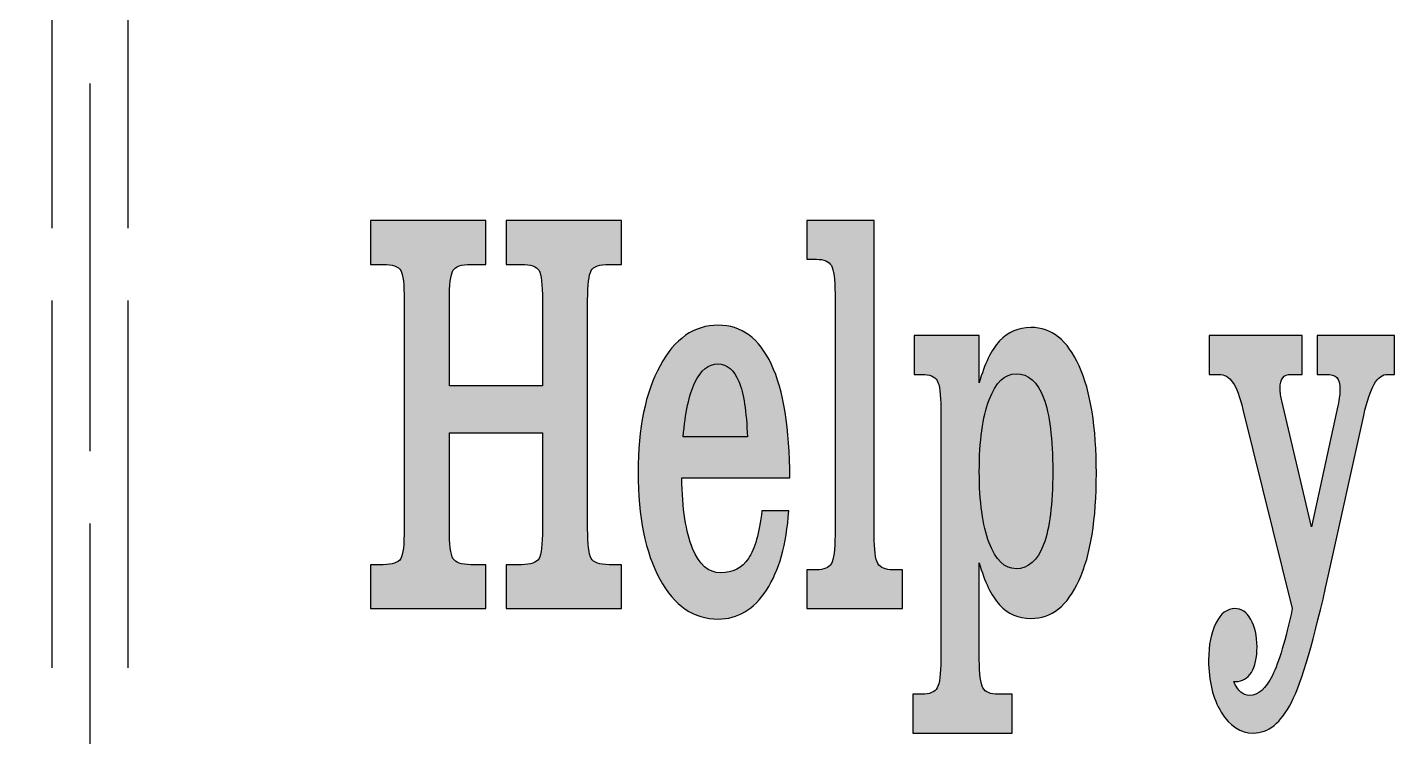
# Model space of a CAD drawing. Extents: x -236 to 261, y -182 to 182.
# Drawn here: x -34.3 to 40, y 94.2 to 132.7 of the extents above; entities that cross this region are included whole.
import ezdxf

# ---------------------------------------------------------------- set-up
doc = ezdxf.new("R2010")
doc.units = 0
doc.header["$MEASUREMENT"] = 0
doc.layers.add('CALQUE_PAR_D_FAUT', color=7, linetype='CONTINUOUS')

msp = doc.modelspace()

# ---------------------------------------------------------------- hatches: boundary and pattern name
at = {"layer": 'CALQUE_PAR_D_FAUT'}
h = msp.add_hatch(color=250, dxfattribs=at)
edge = h.paths.add_edge_path()
edge.add_spline(control_points=[(-15.6928, 101.1049), (-15.6928, 101.1049), (-15.6928, 103.492), (-15.6928, 103.492), (-15.6928, 103.492), (-15.0135, 103.492), (-15.0135, 103.492), (-14.4967, 103.492), (-14.1745, 103.602), (-14.0496, 103.8218), (-13.9248, 104.0417), (-13.8638, 104.5809), (-13.8638, 105.4395), (-13.8638, 105.4395), (-13.8638, 117.8516), (-13.8638, 117.8516), (-13.8638, 118.7049), (-13.9248, 119.2441), (-14.0496, 119.4639), (-14.1745, 119.6838), (-14.4967, 119.7937), (-15.0135, 119.7937), (-15.0135, 119.7937), (-15.6928, 119.7937), (-15.6928, 119.7937), (-15.6928, 119.7937), (-15.6928, 122.1809), (-15.6928, 122.1809), (-15.6928, 122.1809), (-9.4221, 122.1809), (-9.4221, 122.1809), (-9.4221, 122.1809), (-9.4221, 119.7937), (-9.4221, 119.7937), (-9.4221, 119.7937), (-10.2408, 119.7937), (-10.2408, 119.7937), (-10.7633, 119.7937), (-11.0885, 119.6838), (-11.2162, 119.4587), (-11.3439, 119.2336), (-11.4078, 118.6996), (-11.4078, 117.8516), (-11.4078, 117.8516), (-11.4078, 113.1977), (-11.4078, 113.1977), (-11.4078, 113.1977), (-6.3564, 113.1977), (-6.3564, 113.1977), (-6.3564, 113.1977), (-6.3564, 117.8516), (-6.3564, 117.8516), (-6.3564, 118.7049), (-6.4174, 119.2441), (-6.5422, 119.4639), (-6.6671, 119.6838), (-6.9864, 119.7937), (-7.5002, 119.7937), (-7.5002, 119.7937), (-8.3247, 119.7937), (-8.3247, 119.7937), (-8.3247, 119.7937), (-8.3247, 122.1809), (-8.3247, 122.1809), (-8.3247, 122.1809), (-2.054, 122.1809), (-2.054, 122.1809), (-2.054, 122.1809), (-2.054, 119.7937), (-2.054, 119.7937), (-2.054, 119.7937), (-2.7334, 119.7937), (-2.7334, 119.7937), (-3.2559, 119.7937), (-3.5811, 119.6838), (-3.7088, 119.4587), (-3.8366, 119.2336), (-3.9004, 118.6996), (-3.9004, 117.8516), (-3.9004, 117.8516), (-3.9004, 105.4395), (-3.9004, 105.4395), (-3.9004, 104.5914), (-3.8366, 104.0522), (-3.7088, 103.8271), (-3.5811, 103.602), (-3.2559, 103.492), (-2.7334, 103.492), (-2.7334, 103.492), (-2.054, 103.492), (-2.054, 103.492), (-2.054, 103.492), (-2.054, 101.1049), (-2.054, 101.1049), (-2.054, 101.1049), (-8.3247, 101.1049), (-8.3247, 101.1049), (-8.3247, 101.1049), (-8.3247, 103.492), (-8.3247, 103.492), (-8.3247, 103.492), (-7.5002, 103.492), (-7.5002, 103.492), (-6.9864, 103.492), (-6.6671, 103.602), (-6.5422, 103.8218), (-6.4174, 104.0417), (-6.3564, 104.5809), (-6.3564, 105.4395), (-6.3564, 105.4395), (-6.3564, 110.6535), (-6.3564, 110.6535), (-6.3564, 110.6535), (-11.4078, 110.6535), (-11.4078, 110.6535), (-11.4078, 110.6535), (-11.4078, 105.4395), (-11.4078, 105.4395), (-11.4078, 104.5914), (-11.3439, 104.0522), (-11.2162, 103.8271), (-11.0885, 103.602), (-10.7633, 103.492), (-10.2408, 103.492), (-10.2408, 103.492), (-9.4221, 103.492), (-9.4221, 103.492), (-9.4221, 103.492), (-9.4221, 101.1049), (-9.4221, 101.1049), (-9.4221, 101.1049), (-15.6928, 101.1049), (-15.6928, 101.1049)], knot_values=[0, 0, 0, 0, 0.0227273, 0.0227273, 0.0227273, 0.0454545, 0.0454545, 0.0454545, 0.0681818, 0.0681818, 0.0681818, 0.0909091, 0.0909091, 0.0909091, 0.1136364, 0.1136364, 0.1136364, 0.1363636, 0.1363636, 0.1363636, 0.1590909, 0.1590909, 0.1590909, 0.1818182, 0.1818182, 0.1818182, 0.2045455, 0.2045455, 0.2045455, 0.2272727, 0.2272727, 0.2272727, 0.25, 0.25, 0.25, 0.2727273, 0.2727273, 0.2727273, 0.2954545, 0.2954545, 0.2954545, 0.3181818, 0.3181818, 0.3181818, 0.3409091, 0.3409091, 0.3409091, 0.3636364, 0.3636364, 0.3636364, 0.3863636, 0.3863636, 0.3863636, 0.4090909, 0.4090909, 0.4090909, 0.4318182, 0.4318182, 0.4318182, 0.4545455, 0.4545455, 0.4545455, 0.4772727, 0.4772727, 0.4772727, 0.5, 0.5, 0.5, 0.5227273, 0.5227273, 0.5227273, 0.5454545, 0.5454545, 0.5454545, 0.5681818, 0.5681818, 0.5681818, 0.5909091, 0.5909091, 0.5909091, 0.6136364, 0.6136364, 0.6136364, 0.6363636, 0.6363636, 0.6363636, 0.6590909, 0.6590909, 0.6590909, 0.6818182, 0.6818182, 0.6818182, 0.7045455, 0.7045455, 0.7045455, 0.7272727, 0.7272727, 0.7272727, 0.75, 0.75, 0.75, 0.7727273, 0.7727273, 0.7727273, 0.7954545, 0.7954545, 0.7954545, 0.8181818, 0.8181818, 0.8181818, 0.8409091, 0.8409091, 0.8409091, 0.8636364, 0.8636364, 0.8636364, 0.8863636, 0.8863636, 0.8863636, 0.9090909, 0.9090909, 0.9090909, 0.9318182, 0.9318182, 0.9318182, 0.9545455, 0.9545455, 0.9545455, 0.9772727, 0.9772727, 0.9772727, 1, 1, 1, 1], degree=3, periodic=1)
h = msp.add_hatch(color=250, dxfattribs=at)
edge = h.paths.add_edge_path()
edge.add_spline(control_points=[(9.5352, 118.1918), (9.5352, 118.9875), (9.4684, 119.5006), (9.3349, 119.7309), (9.2013, 119.9613), (8.9313, 120.0764), (8.522, 120.0764), (8.522, 120.0764), (8.0023, 120.0764), (8.0023, 120.0764), (8.0023, 120.0764), (8.0023, 122.1809), (8.0023, 122.1809), (8.0023, 122.1809), (11.6602, 122.1809), (11.6602, 122.1809), (11.6602, 122.1809), (11.6602, 105.0939), (11.6602, 105.0939), (11.6602, 104.2982), (11.727, 103.7852), (11.8634, 103.5549), (11.9999, 103.3245), (12.2699, 103.2094), (12.6734, 103.2094), (12.6734, 103.2094), (13.193, 103.2094), (13.193, 103.2094), (13.193, 103.2094), (13.193, 101.1049), (13.193, 101.1049), (13.193, 101.1049), (8.0023, 101.1049), (8.0023, 101.1049), (8.0023, 101.1049), (8.0023, 103.2094), (8.0023, 103.2094), (8.0023, 103.2094), (8.522, 103.2094), (8.522, 103.2094), (8.9313, 103.2094), (9.2013, 103.3245), (9.3349, 103.5549), (9.4684, 103.7852), (9.5352, 104.2982), (9.5352, 105.0939), (9.5352, 105.0939), (9.5352, 118.1918), (9.5352, 118.1918)], knot_values=[0, 0, 0, 0, 0.0625, 0.0625, 0.0625, 0.125, 0.125, 0.125, 0.1875, 0.1875, 0.1875, 0.25, 0.25, 0.25, 0.3125, 0.3125, 0.3125, 0.375, 0.375, 0.375, 0.4375, 0.4375, 0.4375, 0.5, 0.5, 0.5, 0.5625, 0.5625, 0.5625, 0.625, 0.625, 0.625, 0.6875, 0.6875, 0.6875, 0.75, 0.75, 0.75, 0.8125, 0.8125, 0.8125, 0.875, 0.875, 0.875, 0.9375, 0.9375, 0.9375, 1, 1, 1, 1], degree=3, periodic=1)
h = msp.add_hatch(color=250, dxfattribs=at)
edge = h.paths.add_edge_path()
edge.add_spline(control_points=[(5.5608, 106.4132), (5.5608, 106.4132), (7.024, 106.4132), (7.024, 106.4132), (6.8991, 104.5914), (6.4956, 103.157), (5.8134, 102.11), (5.1282, 101.063), (4.2544, 100.5395), (3.189, 100.5395), (1.8651, 100.5395), (0.8055, 101.2619), (0.0188, 102.7068), (-0.768, 104.1569), (-1.1628, 106.0886), (-1.1628, 108.5124), (-1.1628, 110.8995), (-0.765, 112.8312), (0.0333, 114.297), (0.8288, 115.7628), (1.8826, 116.4957), (3.1919, 116.4957), (4.4547, 116.4957), (5.4185, 115.789), (6.0804, 114.3703), (6.7452, 112.9569), (7.0762, 110.8995), (7.0762, 108.2035), (7.0762, 108.2035), (1.2061, 108.2035), (1.2061, 108.2035), (1.241, 106.5283), (1.4384, 105.251), (1.7984, 104.3715), (2.1584, 103.492), (2.6635, 103.0523), (3.3167, 103.0523), (3.9844, 103.0523), (4.4896, 103.3088), (4.835, 103.8271), (5.1776, 104.3453), (5.4185, 105.2039), (5.5608, 106.4132)], knot_values=[0, 0, 0, 0, 0.0714286, 0.0714286, 0.0714286, 0.1428571, 0.1428571, 0.1428571, 0.2142857, 0.2142857, 0.2142857, 0.2857143, 0.2857143, 0.2857143, 0.3571429, 0.3571429, 0.3571429, 0.4285714, 0.4285714, 0.4285714, 0.5, 0.5, 0.5, 0.5714286, 0.5714286, 0.5714286, 0.6428571, 0.6428571, 0.6428571, 0.7142857, 0.7142857, 0.7142857, 0.7857143, 0.7857143, 0.7857143, 0.8571429, 0.8571429, 0.8571429, 0.9285714, 0.9285714, 0.9285714, 1, 1, 1, 1], degree=3, periodic=1)
h = msp.add_hatch(color=250, dxfattribs=at)
edge = h.paths.add_edge_path()
edge.add_spline(control_points=[(15.2804, 98.3461), (15.2804, 98.3461), (15.2804, 111.957), (15.2804, 111.957), (15.2804, 112.7527), (15.2136, 113.2657), (15.0771, 113.4908), (14.9407, 113.7159), (14.6707, 113.8259), (14.2672, 113.8259), (14.2672, 113.8259), (13.8317, 113.8259), (13.8317, 113.8259), (13.8317, 113.8259), (13.8317, 115.9303), (13.8317, 115.9303), (13.8317, 115.9303), (17.3706, 115.9303), (17.3706, 115.9303), (17.3706, 115.9303), (17.3706, 113.3652), (17.3706, 113.3652), (17.6551, 114.3965), (18.0238, 115.1556), (18.4767, 115.6424), (18.9295, 116.1293), (19.4956, 116.3701), (20.1721, 116.3701), (21.2956, 116.3701), (22.1694, 115.679), (22.7936, 114.2918), (23.4177, 112.9045), (23.7284, 110.9623), (23.7284, 108.4548), (23.7284, 105.9577), (23.4177, 104.0208), (22.7936, 102.644), (22.1694, 101.2619), (21.2956, 100.5709), (20.1721, 100.5709), (19.4956, 100.5709), (18.9295, 100.817), (18.4767, 101.3091), (18.0238, 101.8012), (17.6551, 102.5602), (17.3706, 103.5967), (17.3706, 103.5967), (17.3706, 98.3461), (17.3706, 98.3461), (17.3706, 97.5451), (17.4374, 97.0321), (17.5709, 96.8018), (17.7045, 96.5714), (17.9744, 96.4562), (18.378, 96.4562), (18.378, 96.4562), (19.1647, 96.4562), (19.1647, 96.4562), (19.1647, 96.4562), (19.1647, 94.3518), (19.1647, 94.3518), (19.1647, 94.3518), (13.7649, 94.3518), (13.7649, 94.3518), (13.7649, 94.3518), (13.7649, 96.4562), (13.7649, 96.4562), (13.7649, 96.4562), (14.2672, 96.4562), (14.2672, 96.4562), (14.6707, 96.4562), (14.9407, 96.5714), (15.0771, 96.8018), (15.2136, 97.0321), (15.2804, 97.5451), (15.2804, 98.3461)], knot_values=[0, 0, 0, 0, 0.04, 0.04, 0.04, 0.08, 0.08, 0.08, 0.12, 0.12, 0.12, 0.16, 0.16, 0.16, 0.2, 0.2, 0.2, 0.24, 0.24, 0.24, 0.28, 0.28, 0.28, 0.32, 0.32, 0.32, 0.36, 0.36, 0.36, 0.4, 0.4, 0.4, 0.44, 0.44, 0.44, 0.48, 0.48, 0.48, 0.52, 0.52, 0.52, 0.56, 0.56, 0.56, 0.6, 0.6, 0.6, 0.64, 0.64, 0.64, 0.68, 0.68, 0.68, 0.72, 0.72, 0.72, 0.76, 0.76, 0.76, 0.8, 0.8, 0.8, 0.84, 0.84, 0.84, 0.88, 0.88, 0.88, 0.92, 0.92, 0.92, 0.96, 0.96, 0.96, 1, 1, 1, 1], degree=3, periodic=1)
h = msp.add_hatch(color=250, dxfattribs=at)
edge = h.paths.add_edge_path()
edge.add_spline(control_points=[(34.3682, 101.1049), (34.3682, 101.1049), (31.6886, 111.9256), (31.6886, 111.9256), (31.5203, 112.6166), (31.3344, 113.1087), (31.1313, 113.3966), (30.931, 113.6845), (30.6813, 113.8259), (30.3793, 113.8259), (30.3793, 113.8259), (29.8597, 113.8259), (29.8597, 113.8259), (29.8597, 113.8259), (29.8597, 115.9303), (29.8597, 115.9303), (29.8597, 115.9303), (34.9111, 115.9303), (34.9111, 115.9303), (34.9111, 115.9303), (34.9111, 113.8259), (34.9111, 113.8259), (34.9111, 113.8259), (34.2985, 113.8259), (34.2985, 113.8259), (34.1011, 113.8259), (33.9531, 113.763), (33.8544, 113.6426), (33.7556, 113.517), (33.7063, 113.3285), (33.7063, 113.072), (33.7092, 112.9516), (33.7208, 112.8312), (33.7354, 112.7213), (33.7498, 112.6061), (33.7702, 112.4962), (33.7992, 112.381), (33.7992, 112.381), (35.4133, 105.5389), (35.4133, 105.5389), (35.4133, 105.5389), (36.8417, 112.1088), (36.8417, 112.1088), (36.8881, 112.3234), (36.9171, 112.4962), (36.9345, 112.6375), (36.952, 112.7736), (36.9607, 112.8993), (36.9607, 113.0144), (36.9607, 113.3181), (36.9055, 113.5327), (36.7952, 113.6479), (36.6849, 113.7683), (36.4846, 113.8259), (36.1971, 113.8259), (36.1971, 113.8259), (35.7268, 113.8259), (35.7268, 113.8259), (35.7268, 113.8259), (35.7268, 115.9303), (35.7268, 115.9303), (35.7268, 115.9303), (39.9276, 115.9303), (39.9276, 115.9303), (39.9276, 115.9303), (39.9276, 113.8259), (39.9276, 113.8259), (39.9276, 113.8259), (39.5444, 113.8259), (39.5444, 113.8259), (39.2686, 113.8259), (39.0248, 113.6479), (38.8187, 113.2867), (38.6125, 112.9307), (38.4238, 112.3705), (38.2526, 111.601), (38.2526, 111.601), (36.322, 102.8691), (36.322, 102.8691), (35.5526, 99.4035), (34.885, 97.1159), (34.3189, 96.0113), (33.7556, 94.9067), (33.0676, 94.3518), (32.2577, 94.3518), (31.5551, 94.3518), (30.9745, 94.7287), (30.5129, 95.4773), (30.0542, 96.2311), (29.8249, 97.1734), (29.8249, 98.3094), (29.8249, 99.1313), (29.9555, 99.8014), (30.2197, 100.3197), (30.4839, 100.8432), (30.8293, 101.1049), (31.2561, 101.1049), (31.6073, 101.1049), (31.8948, 100.9112), (32.1183, 100.5238), (32.3419, 100.1312), (32.455, 99.6391), (32.455, 99.0319), (32.455, 98.4403), (32.3534, 97.9744), (32.1503, 97.6446), (31.9441, 97.3095), (31.6596, 97.1473), (31.2909, 97.1473), (31.2909, 97.1473), (31.1864, 97.1473), (31.1864, 97.1473), (31.2996, 96.8908), (31.4274, 96.7023), (31.5696, 96.5767), (31.7119, 96.4562), (31.8744, 96.3934), (32.0544, 96.3934), (32.5189, 96.3934), (32.9312, 96.7546), (33.2883, 97.4771), (33.6453, 98.1943), (34.0053, 99.4088), (34.3682, 101.1049)], knot_values=[0, 0, 0, 0, 0.0243902, 0.0243902, 0.0243902, 0.0487805, 0.0487805, 0.0487805, 0.0731707, 0.0731707, 0.0731707, 0.097561, 0.097561, 0.097561, 0.1219512, 0.1219512, 0.1219512, 0.1463415, 0.1463415, 0.1463415, 0.1707317, 0.1707317, 0.1707317, 0.195122, 0.195122, 0.195122, 0.2195122, 0.2195122, 0.2195122, 0.2439024, 0.2439024, 0.2439024, 0.2682927, 0.2682927, 0.2682927, 0.2926829, 0.2926829, 0.2926829, 0.3170732, 0.3170732, 0.3170732, 0.3414634, 0.3414634, 0.3414634, 0.3658537, 0.3658537, 0.3658537, 0.3902439, 0.3902439, 0.3902439, 0.4146341, 0.4146341, 0.4146341, 0.4390244, 0.4390244, 0.4390244, 0.4634146, 0.4634146, 0.4634146, 0.4878049, 0.4878049, 0.4878049, 0.5121951, 0.5121951, 0.5121951, 0.5365854, 0.5365854, 0.5365854, 0.5609756, 0.5609756, 0.5609756, 0.5853659, 0.5853659, 0.5853659, 0.6097561, 0.6097561, 0.6097561, 0.6341463, 0.6341463, 0.6341463, 0.6585366, 0.6585366, 0.6585366, 0.6829268, 0.6829268, 0.6829268, 0.7073171, 0.7073171, 0.7073171, 0.7317073, 0.7317073, 0.7317073, 0.7560976, 0.7560976, 0.7560976, 0.7804878, 0.7804878, 0.7804878, 0.804878, 0.804878, 0.804878, 0.8292683, 0.8292683, 0.8292683, 0.8536585, 0.8536585, 0.8536585, 0.8780488, 0.8780488, 0.8780488, 0.902439, 0.902439, 0.902439, 0.9268293, 0.9268293, 0.9268293, 0.9512195, 0.9512195, 0.9512195, 0.9756098, 0.9756098, 0.9756098, 1, 1, 1, 1], degree=3, periodic=1)
h = msp.add_hatch(color=250, dxfattribs=at)
edge = h.paths.add_edge_path()
edge.add_spline(control_points=[(4.7769, 110.4336), (4.7247, 111.8052), (4.5708, 112.8051), (4.3124, 113.4385), (4.0541, 114.0719), (3.6738, 114.3912), (3.1744, 114.3912), (2.6635, 114.3912), (2.2484, 114.0562), (1.9261, 113.3861), (1.6068, 112.7161), (1.3949, 111.7319), (1.2903, 110.4336), (1.2903, 110.4336), (4.7769, 110.4336), (4.7769, 110.4336)], knot_values=[0, 0, 0, 0, 0.2, 0.2, 0.2, 0.4, 0.4, 0.4, 0.6, 0.6, 0.6, 0.8, 0.8, 0.8, 1, 1, 1, 1], degree=3, periodic=1)
h = msp.add_hatch(color=250, dxfattribs=at)
edge = h.paths.add_edge_path()
edge.add_spline(control_points=[(21.3594, 108.549), (21.3594, 110.3394), (21.194, 111.6691), (20.8659, 112.5433), (20.5379, 113.4175), (20.0385, 113.8573), (19.3708, 113.8573), (18.7525, 113.8573), (18.2647, 113.3861), (17.9077, 112.4438), (17.5506, 111.5068), (17.3706, 110.2085), (17.3706, 108.549), (17.3706, 106.9105), (17.5506, 105.6227), (17.9077, 104.6856), (18.2647, 103.7433), (18.7525, 103.2722), (19.3708, 103.2722), (20.0385, 103.2722), (20.5379, 103.7119), (20.8659, 104.5862), (21.194, 105.4604), (21.3594, 106.7796), (21.3594, 108.549)], knot_values=[0, 0, 0, 0, 0.125, 0.125, 0.125, 0.25, 0.25, 0.25, 0.375, 0.375, 0.375, 0.5, 0.5, 0.5, 0.625, 0.625, 0.625, 0.75, 0.75, 0.75, 0.875, 0.875, 0.875, 1, 1, 1, 1], degree=3, periodic=1)

# ---------------------------------------------------------------- linework, layer by layer
at = {"layer": 'CALQUE_PAR_D_FAUT', "color": 1}
msp.add_open_spline([(-230.5187, 181.5562), (-231.8457, 181.5553), (-233.1179, 181.0274), (-234.0556, 180.0885), (-234.9933, 179.1497), (-235.5196, 177.8831), (-235.5187, 176.5562), (-235.5187, 176.5562), (-235.5187, -8.4438), (-235.5187, -8.4438), (-235.5179, -9.7708), (-234.99, -11.043), (-234.0511, -11.9807), (-233.1123, -12.9184), (-231.8457, -13.4447), (-230.5187, -13.4438), (-230.5187, -13.4438), (115.1243, -13.4438), (115.1243, -13.4438), (116.4513, -13.443), (117.7235, -12.9151), (118.6612, -11.9762), (119.5989, -11.0373), (120.1252, -9.7708), (120.1243, -8.4438), (120.1243, -8.4438), (120.1243, 88.0484), (120.1243, 88.0484), (120.1243, 88.0484), (120.1243, 96.0484), (120.1243, 96.0484), (120.1243, 96.0484), (120.1243, 176.5562), (120.1243, 176.5562), (120.1235, 177.8831), (119.5956, 179.1553), (118.6567, 180.093), (117.7179, 181.0307), (116.4513, 181.557), (115.1243, 181.5562), (115.1243, 181.5562), (-230.5187, 181.5562), (-230.5187, 181.5562), (-230.5187, 181.5562), (-230.5187, 181.5562), (-230.5187, 181.5562)], degree=3, knots=[0, 0, 0, 0, 0.0666667, 0.0666667, 0.0666667, 0.1333333, 0.1333333, 0.1333333, 0.2, 0.2, 0.2, 0.2666667, 0.2666667, 0.2666667, 0.3333333, 0.3333333, 0.3333333, 0.4, 0.4, 0.4, 0.4666667, 0.4666667, 0.4666667, 0.5333333, 0.5333333, 0.5333333, 0.6, 0.6, 0.6, 0.6666667, 0.6666667, 0.6666667, 0.7333333, 0.7333333, 0.7333333, 0.8, 0.8, 0.8, 0.8666667, 0.8666667, 0.8666667, 0.9333333, 0.9333333, 0.9333333, 1, 1, 1, 1], dxfattribs=at)
for points in [[(-32.993, 141.7287), (-32.993, 141.7287), (-32.993, 121.7717), (-32.993, 121.7717)], [(-28.8757, 141.7287), (-28.8757, 141.7287), (-28.8757, 121.7717), (-28.8757, 121.7717)], [(-30.9343, 129.613), (-30.9343, 129.613), (-30.9343, 109.6559), (-30.9343, 109.6559)], [(-32.993, 117.8438), (-32.993, 117.8438), (-32.993, 97.8868), (-32.993, 97.8868)], [(-28.8757, 117.8438), (-28.8757, 117.8438), (-28.8757, 97.8868), (-28.8757, 97.8868)], [(-30.9343, 105.7281), (-30.9343, 105.7281), (-30.9343, 85.771), (-30.9343, 85.771)]]:
    msp.add_open_spline(points, degree=3, dxfattribs=at)
at = {"layer": 'CALQUE_PAR_D_FAUT', "color": 250}
for points, knots in [([(-15.6928, 101.1049), (-15.6928, 101.1049), (-15.6928, 103.492), (-15.6928, 103.492), (-15.6928, 103.492), (-15.0135, 103.492), (-15.0135, 103.492), (-14.4967, 103.492), (-14.1745, 103.602), (-14.0496, 103.8218), (-13.9248, 104.0417), (-13.8638, 104.5809), (-13.8638, 105.4395), (-13.8638, 105.4395), (-13.8638, 117.8516), (-13.8638, 117.8516), (-13.8638, 118.7049), (-13.9248, 119.2441), (-14.0496, 119.4639), (-14.1745, 119.6838), (-14.4967, 119.7937), (-15.0135, 119.7937), (-15.0135, 119.7937), (-15.6928, 119.7937), (-15.6928, 119.7937), (-15.6928, 119.7937), (-15.6928, 122.1809), (-15.6928, 122.1809), (-15.6928, 122.1809), (-9.4221, 122.1809), (-9.4221, 122.1809), (-9.4221, 122.1809), (-9.4221, 119.7937), (-9.4221, 119.7937), (-9.4221, 119.7937), (-10.2408, 119.7937), (-10.2408, 119.7937), (-10.7633, 119.7937), (-11.0885, 119.6838), (-11.2162, 119.4587), (-11.3439, 119.2336), (-11.4078, 118.6996), (-11.4078, 117.8516), (-11.4078, 117.8516), (-11.4078, 113.1977), (-11.4078, 113.1977), (-11.4078, 113.1977), (-6.3564, 113.1977), (-6.3564, 113.1977), (-6.3564, 113.1977), (-6.3564, 117.8516), (-6.3564, 117.8516), (-6.3564, 118.7049), (-6.4174, 119.2441), (-6.5422, 119.4639), (-6.6671, 119.6838), (-6.9864, 119.7937), (-7.5002, 119.7937), (-7.5002, 119.7937), (-8.3247, 119.7937), (-8.3247, 119.7937), (-8.3247, 119.7937), (-8.3247, 122.1809), (-8.3247, 122.1809), (-8.3247, 122.1809), (-2.054, 122.1809), (-2.054, 122.1809), (-2.054, 122.1809), (-2.054, 119.7937), (-2.054, 119.7937), (-2.054, 119.7937), (-2.7334, 119.7937), (-2.7334, 119.7937), (-3.2559, 119.7937), (-3.5811, 119.6838), (-3.7088, 119.4587), (-3.8366, 119.2336), (-3.9004, 118.6996), (-3.9004, 117.8516), (-3.9004, 117.8516), (-3.9004, 105.4395), (-3.9004, 105.4395), (-3.9004, 104.5914), (-3.8366, 104.0522), (-3.7088, 103.8271), (-3.5811, 103.602), (-3.2559, 103.492), (-2.7334, 103.492), (-2.7334, 103.492), (-2.054, 103.492), (-2.054, 103.492), (-2.054, 103.492), (-2.054, 101.1049), (-2.054, 101.1049), (-2.054, 101.1049), (-8.3247, 101.1049), (-8.3247, 101.1049), (-8.3247, 101.1049), (-8.3247, 103.492), (-8.3247, 103.492), (-8.3247, 103.492), (-7.5002, 103.492), (-7.5002, 103.492), (-6.9864, 103.492), (-6.6671, 103.602), (-6.5422, 103.8218), (-6.4174, 104.0417), (-6.3564, 104.5809), (-6.3564, 105.4395), (-6.3564, 105.4395), (-6.3564, 110.6535), (-6.3564, 110.6535), (-6.3564, 110.6535), (-11.4078, 110.6535), (-11.4078, 110.6535), (-11.4078, 110.6535), (-11.4078, 105.4395), (-11.4078, 105.4395), (-11.4078, 104.5914), (-11.3439, 104.0522), (-11.2162, 103.8271), (-11.0885, 103.602), (-10.7633, 103.492), (-10.2408, 103.492), (-10.2408, 103.492), (-9.4221, 103.492), (-9.4221, 103.492), (-9.4221, 103.492), (-9.4221, 101.1049), (-9.4221, 101.1049), (-9.4221, 101.1049), (-15.6928, 101.1049), (-15.6928, 101.1049)], [0, 0, 0, 0, 0.0227273, 0.0227273, 0.0227273, 0.0454545, 0.0454545, 0.0454545, 0.0681818, 0.0681818, 0.0681818, 0.0909091, 0.0909091, 0.0909091, 0.1136364, 0.1136364, 0.1136364, 0.1363636, 0.1363636, 0.1363636, 0.1590909, 0.1590909, 0.1590909, 0.1818182, 0.1818182, 0.1818182, 0.2045455, 0.2045455, 0.2045455, 0.2272727, 0.2272727, 0.2272727, 0.25, 0.25, 0.25, 0.2727273, 0.2727273, 0.2727273, 0.2954545, 0.2954545, 0.2954545, 0.3181818, 0.3181818, 0.3181818, 0.3409091, 0.3409091, 0.3409091, 0.3636364, 0.3636364, 0.3636364, 0.3863636, 0.3863636, 0.3863636, 0.4090909, 0.4090909, 0.4090909, 0.4318182, 0.4318182, 0.4318182, 0.4545455, 0.4545455, 0.4545455, 0.4772727, 0.4772727, 0.4772727, 0.5, 0.5, 0.5, 0.5227273, 0.5227273, 0.5227273, 0.5454545, 0.5454545, 0.5454545, 0.5681818, 0.5681818, 0.5681818, 0.5909091, 0.5909091, 0.5909091, 0.6136364, 0.6136364, 0.6136364, 0.6363636, 0.6363636, 0.6363636, 0.6590909, 0.6590909, 0.6590909, 0.6818182, 0.6818182, 0.6818182, 0.7045455, 0.7045455, 0.7045455, 0.7272727, 0.7272727, 0.7272727, 0.75, 0.75, 0.75, 0.7727273, 0.7727273, 0.7727273, 0.7954545, 0.7954545, 0.7954545, 0.8181818, 0.8181818, 0.8181818, 0.8409091, 0.8409091, 0.8409091, 0.8636364, 0.8636364, 0.8636364, 0.8863636, 0.8863636, 0.8863636, 0.9090909, 0.9090909, 0.9090909, 0.9318182, 0.9318182, 0.9318182, 0.9545455, 0.9545455, 0.9545455, 0.9772727, 0.9772727, 0.9772727, 1, 1, 1, 1]), ([(9.5352, 118.1918), (9.5352, 118.9875), (9.4684, 119.5006), (9.3349, 119.7309), (9.2013, 119.9613), (8.9313, 120.0764), (8.522, 120.0764), (8.522, 120.0764), (8.0023, 120.0764), (8.0023, 120.0764), (8.0023, 120.0764), (8.0023, 122.1809), (8.0023, 122.1809), (8.0023, 122.1809), (11.6602, 122.1809), (11.6602, 122.1809), (11.6602, 122.1809), (11.6602, 105.0939), (11.6602, 105.0939), (11.6602, 104.2982), (11.727, 103.7852), (11.8634, 103.5549), (11.9999, 103.3245), (12.2699, 103.2094), (12.6734, 103.2094), (12.6734, 103.2094), (13.193, 103.2094), (13.193, 103.2094), (13.193, 103.2094), (13.193, 101.1049), (13.193, 101.1049), (13.193, 101.1049), (8.0023, 101.1049), (8.0023, 101.1049), (8.0023, 101.1049), (8.0023, 103.2094), (8.0023, 103.2094), (8.0023, 103.2094), (8.522, 103.2094), (8.522, 103.2094), (8.9313, 103.2094), (9.2013, 103.3245), (9.3349, 103.5549), (9.4684, 103.7852), (9.5352, 104.2982), (9.5352, 105.0939), (9.5352, 105.0939), (9.5352, 118.1918), (9.5352, 118.1918)], [0, 0, 0, 0, 0.0625, 0.0625, 0.0625, 0.125, 0.125, 0.125, 0.1875, 0.1875, 0.1875, 0.25, 0.25, 0.25, 0.3125, 0.3125, 0.3125, 0.375, 0.375, 0.375, 0.4375, 0.4375, 0.4375, 0.5, 0.5, 0.5, 0.5625, 0.5625, 0.5625, 0.625, 0.625, 0.625, 0.6875, 0.6875, 0.6875, 0.75, 0.75, 0.75, 0.8125, 0.8125, 0.8125, 0.875, 0.875, 0.875, 0.9375, 0.9375, 0.9375, 1, 1, 1, 1]), ([(5.5608, 106.4132), (5.5608, 106.4132), (7.024, 106.4132), (7.024, 106.4132), (6.8991, 104.5914), (6.4956, 103.157), (5.8134, 102.11), (5.1282, 101.063), (4.2544, 100.5395), (3.189, 100.5395), (1.8651, 100.5395), (0.8055, 101.2619), (0.0188, 102.7068), (-0.768, 104.1569), (-1.1628, 106.0886), (-1.1628, 108.5124), (-1.1628, 110.8995), (-0.765, 112.8312), (0.0333, 114.297), (0.8288, 115.7628), (1.8826, 116.4957), (3.1919, 116.4957), (4.4547, 116.4957), (5.4185, 115.789), (6.0804, 114.3703), (6.7452, 112.9569), (7.0762, 110.8995), (7.0762, 108.2035), (7.0762, 108.2035), (1.2061, 108.2035), (1.2061, 108.2035), (1.241, 106.5283), (1.4384, 105.251), (1.7984, 104.3715), (2.1584, 103.492), (2.6635, 103.0523), (3.3167, 103.0523), (3.9844, 103.0523), (4.4896, 103.3088), (4.835, 103.8271), (5.1776, 104.3453), (5.4185, 105.2039), (5.5608, 106.4132)], [0, 0, 0, 0, 0.0714286, 0.0714286, 0.0714286, 0.1428571, 0.1428571, 0.1428571, 0.2142857, 0.2142857, 0.2142857, 0.2857143, 0.2857143, 0.2857143, 0.3571429, 0.3571429, 0.3571429, 0.4285714, 0.4285714, 0.4285714, 0.5, 0.5, 0.5, 0.5714286, 0.5714286, 0.5714286, 0.6428571, 0.6428571, 0.6428571, 0.7142857, 0.7142857, 0.7142857, 0.7857143, 0.7857143, 0.7857143, 0.8571429, 0.8571429, 0.8571429, 0.9285714, 0.9285714, 0.9285714, 1, 1, 1, 1]), ([(15.2804, 98.3461), (15.2804, 98.3461), (15.2804, 111.957), (15.2804, 111.957), (15.2804, 112.7527), (15.2136, 113.2657), (15.0771, 113.4908), (14.9407, 113.7159), (14.6707, 113.8259), (14.2672, 113.8259), (14.2672, 113.8259), (13.8317, 113.8259), (13.8317, 113.8259), (13.8317, 113.8259), (13.8317, 115.9303), (13.8317, 115.9303), (13.8317, 115.9303), (17.3706, 115.9303), (17.3706, 115.9303), (17.3706, 115.9303), (17.3706, 113.3652), (17.3706, 113.3652), (17.6551, 114.3965), (18.0238, 115.1556), (18.4767, 115.6424), (18.9295, 116.1293), (19.4956, 116.3701), (20.1721, 116.3701), (21.2956, 116.3701), (22.1694, 115.679), (22.7936, 114.2918), (23.4177, 112.9045), (23.7284, 110.9623), (23.7284, 108.4548), (23.7284, 105.9577), (23.4177, 104.0208), (22.7936, 102.644), (22.1694, 101.2619), (21.2956, 100.5709), (20.1721, 100.5709), (19.4956, 100.5709), (18.9295, 100.817), (18.4767, 101.3091), (18.0238, 101.8012), (17.6551, 102.5602), (17.3706, 103.5967), (17.3706, 103.5967), (17.3706, 98.3461), (17.3706, 98.3461), (17.3706, 97.5451), (17.4374, 97.0321), (17.5709, 96.8018), (17.7045, 96.5714), (17.9744, 96.4562), (18.378, 96.4562), (18.378, 96.4562), (19.1647, 96.4562), (19.1647, 96.4562), (19.1647, 96.4562), (19.1647, 94.3518), (19.1647, 94.3518), (19.1647, 94.3518), (13.7649, 94.3518), (13.7649, 94.3518), (13.7649, 94.3518), (13.7649, 96.4562), (13.7649, 96.4562), (13.7649, 96.4562), (14.2672, 96.4562), (14.2672, 96.4562), (14.6707, 96.4562), (14.9407, 96.5714), (15.0771, 96.8018), (15.2136, 97.0321), (15.2804, 97.5451), (15.2804, 98.3461)], [0, 0, 0, 0, 0.04, 0.04, 0.04, 0.08, 0.08, 0.08, 0.12, 0.12, 0.12, 0.16, 0.16, 0.16, 0.2, 0.2, 0.2, 0.24, 0.24, 0.24, 0.28, 0.28, 0.28, 0.32, 0.32, 0.32, 0.36, 0.36, 0.36, 0.4, 0.4, 0.4, 0.44, 0.44, 0.44, 0.48, 0.48, 0.48, 0.52, 0.52, 0.52, 0.56, 0.56, 0.56, 0.6, 0.6, 0.6, 0.64, 0.64, 0.64, 0.68, 0.68, 0.68, 0.72, 0.72, 0.72, 0.76, 0.76, 0.76, 0.8, 0.8, 0.8, 0.84, 0.84, 0.84, 0.88, 0.88, 0.88, 0.92, 0.92, 0.92, 0.96, 0.96, 0.96, 1, 1, 1, 1]), ([(34.3682, 101.1049), (34.3682, 101.1049), (31.6886, 111.9256), (31.6886, 111.9256), (31.5203, 112.6166), (31.3344, 113.1087), (31.1313, 113.3966), (30.931, 113.6845), (30.6813, 113.8259), (30.3793, 113.8259), (30.3793, 113.8259), (29.8597, 113.8259), (29.8597, 113.8259), (29.8597, 113.8259), (29.8597, 115.9303), (29.8597, 115.9303), (29.8597, 115.9303), (34.9111, 115.9303), (34.9111, 115.9303), (34.9111, 115.9303), (34.9111, 113.8259), (34.9111, 113.8259), (34.9111, 113.8259), (34.2985, 113.8259), (34.2985, 113.8259), (34.1011, 113.8259), (33.9531, 113.763), (33.8544, 113.6426), (33.7556, 113.517), (33.7063, 113.3285), (33.7063, 113.072), (33.7092, 112.9516), (33.7208, 112.8312), (33.7354, 112.7213), (33.7498, 112.6061), (33.7702, 112.4962), (33.7992, 112.381), (33.7992, 112.381), (35.4133, 105.5389), (35.4133, 105.5389), (35.4133, 105.5389), (36.8417, 112.1088), (36.8417, 112.1088), (36.8881, 112.3234), (36.9171, 112.4962), (36.9345, 112.6375), (36.952, 112.7736), (36.9607, 112.8993), (36.9607, 113.0144), (36.9607, 113.3181), (36.9055, 113.5327), (36.7952, 113.6479), (36.6849, 113.7683), (36.4846, 113.8259), (36.1971, 113.8259), (36.1971, 113.8259), (35.7268, 113.8259), (35.7268, 113.8259), (35.7268, 113.8259), (35.7268, 115.9303), (35.7268, 115.9303), (35.7268, 115.9303), (39.9276, 115.9303), (39.9276, 115.9303), (39.9276, 115.9303), (39.9276, 113.8259), (39.9276, 113.8259), (39.9276, 113.8259), (39.5444, 113.8259), (39.5444, 113.8259), (39.2686, 113.8259), (39.0248, 113.6479), (38.8187, 113.2867), (38.6125, 112.9307), (38.4238, 112.3705), (38.2526, 111.601), (38.2526, 111.601), (36.322, 102.8691), (36.322, 102.8691), (35.5526, 99.4035), (34.885, 97.1159), (34.3189, 96.0113), (33.7556, 94.9067), (33.0676, 94.3518), (32.2577, 94.3518), (31.5551, 94.3518), (30.9745, 94.7287), (30.5129, 95.4773), (30.0542, 96.2311), (29.8249, 97.1734), (29.8249, 98.3094), (29.8249, 99.1313), (29.9555, 99.8014), (30.2197, 100.3197), (30.4839, 100.8432), (30.8293, 101.1049), (31.2561, 101.1049), (31.6073, 101.1049), (31.8948, 100.9112), (32.1183, 100.5238), (32.3419, 100.1312), (32.455, 99.6391), (32.455, 99.0319), (32.455, 98.4403), (32.3534, 97.9744), (32.1503, 97.6446), (31.9441, 97.3095), (31.6596, 97.1473), (31.2909, 97.1473), (31.2909, 97.1473), (31.1864, 97.1473), (31.1864, 97.1473), (31.2996, 96.8908), (31.4274, 96.7023), (31.5696, 96.5767), (31.7119, 96.4562), (31.8744, 96.3934), (32.0544, 96.3934), (32.5189, 96.3934), (32.9312, 96.7546), (33.2883, 97.4771), (33.6453, 98.1943), (34.0053, 99.4088), (34.3682, 101.1049)], [0, 0, 0, 0, 0.0243902, 0.0243902, 0.0243902, 0.0487805, 0.0487805, 0.0487805, 0.0731707, 0.0731707, 0.0731707, 0.097561, 0.097561, 0.097561, 0.1219512, 0.1219512, 0.1219512, 0.1463415, 0.1463415, 0.1463415, 0.1707317, 0.1707317, 0.1707317, 0.195122, 0.195122, 0.195122, 0.2195122, 0.2195122, 0.2195122, 0.2439024, 0.2439024, 0.2439024, 0.2682927, 0.2682927, 0.2682927, 0.2926829, 0.2926829, 0.2926829, 0.3170732, 0.3170732, 0.3170732, 0.3414634, 0.3414634, 0.3414634, 0.3658537, 0.3658537, 0.3658537, 0.3902439, 0.3902439, 0.3902439, 0.4146341, 0.4146341, 0.4146341, 0.4390244, 0.4390244, 0.4390244, 0.4634146, 0.4634146, 0.4634146, 0.4878049, 0.4878049, 0.4878049, 0.5121951, 0.5121951, 0.5121951, 0.5365854, 0.5365854, 0.5365854, 0.5609756, 0.5609756, 0.5609756, 0.5853659, 0.5853659, 0.5853659, 0.6097561, 0.6097561, 0.6097561, 0.6341463, 0.6341463, 0.6341463, 0.6585366, 0.6585366, 0.6585366, 0.6829268, 0.6829268, 0.6829268, 0.7073171, 0.7073171, 0.7073171, 0.7317073, 0.7317073, 0.7317073, 0.7560976, 0.7560976, 0.7560976, 0.7804878, 0.7804878, 0.7804878, 0.804878, 0.804878, 0.804878, 0.8292683, 0.8292683, 0.8292683, 0.8536585, 0.8536585, 0.8536585, 0.8780488, 0.8780488, 0.8780488, 0.902439, 0.902439, 0.902439, 0.9268293, 0.9268293, 0.9268293, 0.9512195, 0.9512195, 0.9512195, 0.9756098, 0.9756098, 0.9756098, 1, 1, 1, 1]), ([(4.7769, 110.4336), (4.7247, 111.8052), (4.5708, 112.8051), (4.3124, 113.4385), (4.0541, 114.0719), (3.6738, 114.3912), (3.1744, 114.3912), (2.6635, 114.3912), (2.2484, 114.0562), (1.9261, 113.3861), (1.6068, 112.7161), (1.3949, 111.7319), (1.2903, 110.4336), (1.2903, 110.4336), (4.7769, 110.4336), (4.7769, 110.4336)], [0, 0, 0, 0, 0.2, 0.2, 0.2, 0.4, 0.4, 0.4, 0.6, 0.6, 0.6, 0.8, 0.8, 0.8, 1, 1, 1, 1]), ([(21.3594, 108.549), (21.3594, 110.3394), (21.194, 111.6691), (20.8659, 112.5433), (20.5379, 113.4175), (20.0385, 113.8573), (19.3708, 113.8573), (18.7525, 113.8573), (18.2647, 113.3861), (17.9077, 112.4438), (17.5506, 111.5068), (17.3706, 110.2085), (17.3706, 108.549), (17.3706, 106.9105), (17.5506, 105.6227), (17.9077, 104.6856), (18.2647, 103.7433), (18.7525, 103.2722), (19.3708, 103.2722), (20.0385, 103.2722), (20.5379, 103.7119), (20.8659, 104.5862), (21.194, 105.4604), (21.3594, 106.7796), (21.3594, 108.549)], [0, 0, 0, 0, 0.125, 0.125, 0.125, 0.25, 0.25, 0.25, 0.375, 0.375, 0.375, 0.5, 0.5, 0.5, 0.625, 0.625, 0.625, 0.75, 0.75, 0.75, 0.875, 0.875, 0.875, 1, 1, 1, 1])]:
    msp.add_open_spline(points, degree=3, knots=knots, dxfattribs=at)

doc.saveas('drawing.dxf')
